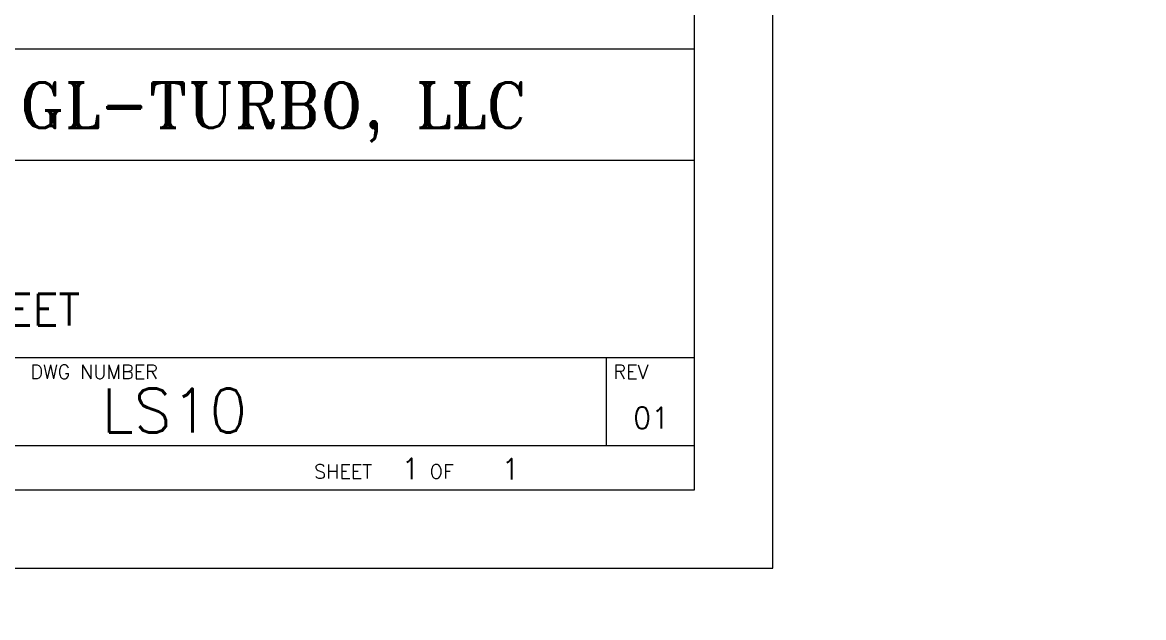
# Model space of a CAD drawing. Header units: inches. Extents: x -403 to 7, y 1 to 290.
# Drawn here: x -105.7 to 7.2, y 0.7 to 60.6 of the extents above; entities that cross this region are included whole.
import ezdxf
from ezdxf.enums import TextEntityAlignment as Align

# ---------------------------------------------------------------- set-up
doc = ezdxf.new("R2010")
doc.units = ezdxf.units.IN
doc.header["$MEASUREMENT"] = 0
doc.layers.add('PDF_background', color=7, linetype='Continuous', true_color=0x45ac32)
doc.layers.add('Title Block', color=7, linetype='Continuous')
doc.styles.add('ACANSTS', font='romans.shx', dxfattribs={"height": 1})
doc.styles.add('Roman', font='romans')
doc.styles.add('ROMANS', font='romant.shx', dxfattribs={"height": 3.5})

# ---------------------------------------------------------------- blocks, each defined once
blk = doc.blocks.new('LONE STAR BLOWER TITLE BLOCK (SIZE A)')
at = {"layer": 'Title Block', "lineweight": 15}
for p, q in [((23.625, 0), (23.625, 18)), ((23.125, 0.5), (23.125, 17.5)), ((23.125, 3.3125), (7.9451, 3.3125)), ((23.125, 3.3125), (9.0934, 3.3125)), ((23.125, 0.5), (23.125, 3.3125)), ((23.125, 2.6037), (17.3, 2.6037)), ((23.125, 1.3438), (17.3, 1.3438)), ((22.5625, 1.3438), (22.5625, 0.7813)), ((23.125, 0.7813), (17.3, 0.7813)), ((0.5, 0.5), (23.125, 0.5)), ((15.025, 0.5), (23.125, 0.5)), ((0, 0), (23.625, 0))]:
    blk.add_line(p, q, dxfattribs=at)
at = {"layer": 'Title Block', "lineweight": 15, "style": 'ACANSTS'}
for s, p in [('DWG NUMBER', (18.8873, 1.2088)), ('REV', (22.6075, 1.2088))]:
    blk.add_text(s, height=0.09, dxfattribs=at).set_placement(p)
blk.add_text('SHEET     OF', height=0.09, dxfattribs=at).set_placement((20.6971, 0.6181), align=Align.MIDDLE_LEFT)
at = {"layer": 'Title Block', "lineweight": 5, "insert": (18.8196, 3.1018), "char_height": 4.065102, "width": 5.507494, "attachment_point": 1, "style": 'ROMANS'}
blk.add_mtext('{\\H0.07143x;GL-TURBO, LLC}', dxfattribs=at)
at = {"layer": 'Title Block', "lineweight": 15, "style": 'ACANSTS'}
for tag, p, height in [('DRAWN_BY', (14.3692, 2.2855), 0.135), ('DRAWN_DATE', (15.5145, 2.2938), 0.135), ('DRAWING_SUBTITLE', (17.5134, 1.9768), 0.2025), ('CHECK_DATE', (15.4958, 1.9404), 0.135), ('CHECKED_BY', (14.3914, 1.9397), 0.135), ('ENGINEER', (14.3854, 1.6081), 0.135), ('ENG_DATE', (15.4868, 1.6029), 0.135), ('DRAWING_SUBTITLE', (17.5109, 1.5494), 0.2025), ('MANUFACTURING', (14.3811, 1.2706), 0.135), ('MFG_DATE', (15.4879, 1.2695), 0.135), ('CONTROL', (14.3811, 0.9331), 0.135), ('CONTROL_DATE', (15.4879, 0.932), 0.135), ('CAGE_CODE', (17.7275, 0.9163), 0.135), ('MODEL_FILE_NAME', (8.2952, 0.6111), 0.135), ('APPROVED_BY', (14.3698, 0.5685), 0.135), ('APPROVAL_DATE', (15.4796, 0.5615), 0.135)]:
    blk.add_attdef(tag, p, '', height=height, dxfattribs=at)
at = {"layer": 'Title Block', "lineweight": 15, "style": 'Roman', "flags": 8}
for tag, height, p in [('DWG_NUMBER', 0.2812, (18.9096, 1.1474)), ('SCALE', 0.135, (17.9035, 0.7041)), ('SHEETNUMBER', 0.135, (21.2556, 0.7041)), ('TOTA_SHEETS', 0.135, (21.8939, 0.7016))]:
    blk.add_attdef(tag, text='', height=height, dxfattribs=at).set_placement(p, align=Align.TOP_LEFT)
at = {"layer": 'Title Block', "lineweight": 15, "style": 'ACANSTS'}
blk.add_attdef('REVISION', text='', height=0.135, dxfattribs=at).set_placement((22.8495, 0.8933), align=Align.CENTER)

msp = doc.modelspace()

# ---------------------------------------------------------------- hatches: boundary and pattern name
at = {"layer": 'PDF_background', "true_color": 0x252121, "transparency": 33554559}
h = msp.add_hatch(color=250, dxfattribs=at)
h.paths.add_polyline_path([(7.223, 0.654, 0.0185947), (7.227, 0.664)], flags=0)
h.paths.add_polyline_path([(7.221, 0.657), (7.221, 0.657)], flags=0)
h.paths.add_polyline_path([(7.221, 0.657, 0.0170657), (7.224, 0.665)], flags=0)

# ---------------------------------------------------------------- block references
ref = msp.add_blockref('LONE STAR BLOWER TITLE BLOCK (SIZE A)', (-403.038, 5.616), dxfattribs=dict(xscale=15.78485726365457, yscale=15.78485726365457, zscale=15.78485726365457))
ref.add_attrib('SHEETNUMBER', '1', dxfattribs={"layer": 'Title Block', "lineweight": 15, "height": 2.131, "style": 'Roman'}).set_placement((-67.521, 16.73), align=Align.TOP_LEFT)
ref.add_attrib('DWG_NUMBER', 'LS10', dxfattribs={"layer": 'Title Block', "lineweight": 15, "height": 4.4395, "style": 'Roman'}).set_placement((-97.718, 23.728), align=Align.TOP_LEFT)
ref.add_attrib('REVISION', '01', dxfattribs={"layer": 'Title Block', "lineweight": 15, "height": 2.131, "style": 'ACANSTS'}).set_placement((-42.362, 19.716), align=Align.CENTER)
ref.add_attrib('DRAWING_SUBTITLE', 'CUT SHEET', (-123.313, 30.072), dxfattribs={"layer": 'Title Block', "lineweight": 15, "height": 3.1964, "style": 'ACANSTS'})
ref.add_attrib('TOTA_SHEETS', '1', dxfattribs={"layer": 'Title Block', "lineweight": 15, "height": 2.131, "style": 'Roman'}).set_placement((-57.446, 16.69), align=Align.TOP_LEFT)

doc.saveas('drawing.dxf')
